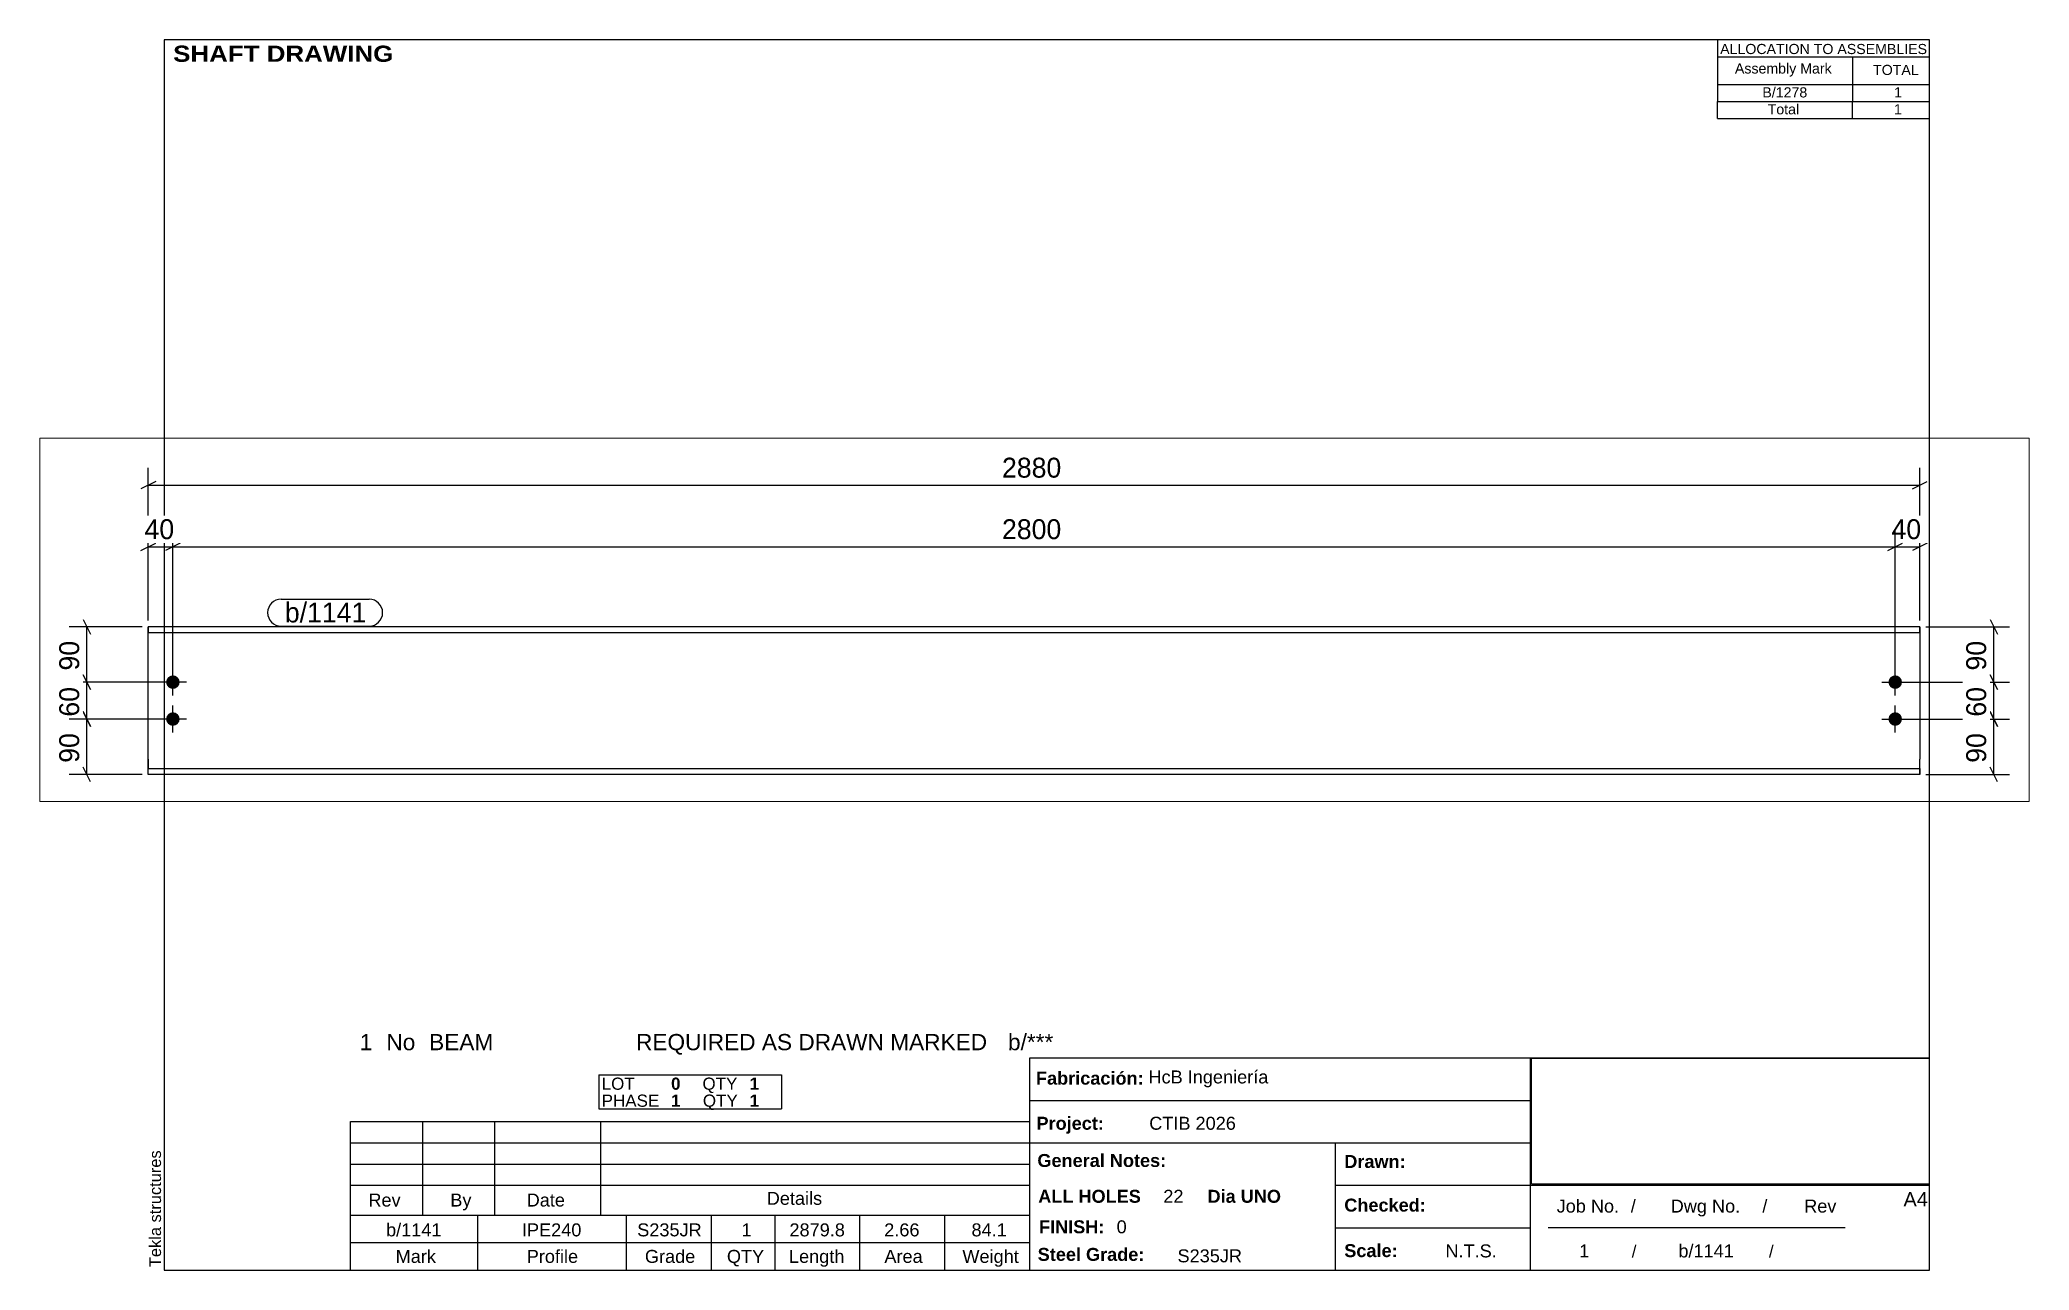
# Paper-space layout 'Layout1' of a CAD drawing. Header units: millimetres. Extents: x -15 to 308, y 5 to 205.
# The model-space entities are those that its viewports show. They can reach past a viewport. Long polylines and large blocks are cut down to what shows.
import ezdxf

# ---------------------------------------------------------------- set-up
doc = ezdxf.new("R2010")
doc.units = ezdxf.units.MM
doc.linetypes.add('DXK_LINE_DOT4', pattern=[0.9408, 0.4704, -0.4704])
doc.layers.add('Viewport layer', color=7, linetype='Continuous', plot=False)
doc.styles.add('Arial', font='ARIAL.TTF', dxfattribs={"height": 0.2})
doc.styles.add('Arial Black', font='ARIBLK.TTF', dxfattribs={"height": 0.2})
doc.styles.add('Arial Bold', font='ARIALBD.TTF', dxfattribs={"height": 0.2})
doc.styles.add('Comic Sans MS', font='COMIC.TTF', dxfattribs={"height": 0.2})

msp = doc.modelspace()

# ---------------------------------------------------------------- hatches: boundary and pattern name
at = {"linetype": 'Continuous'}
for points in [[(205.4, 194, -1), (227.4, 194, -1)], [(3005.2, 194, -1), (3027.2, 194, -1)], [(205.4, 134, -1), (227.4, 134, -1)], [(3005.2, 134, -1), (3027.2, 134, -1)]]:
    msp.add_hatch(color=3, dxfattribs=at).paths.add_polyline_path(points)

# ---------------------------------------------------------------- linework, layer by layer
at = {"color": 8, "linetype": 'Continuous'}
for p, q in [((188.4, 520), (164.4, 508)), ((176.4, 294), (176.4, 542.4)), ((3044.2, 508), (3068.2, 520)), ((3056.2, 294), (3056.2, 542.4)), ((176.4, 514), (3056.2, 514)), ((176.4, 294), (176.4, 442.4)), ((216.4, 204), (216.4, 442.4)), ((216.4, 204), (216.4, 442.4)), ((3016.2, 204), (3016.2, 442.4)), ((3056.2, 294), (3056.2, 442.4)), ((164.4, 408), (188.4, 420)), ((176.4, 414), (216.4, 414)), ((228.4, 420), (204.4, 408)), ((228.4, 420), (204.4, 408)), ((3004.2, 408), (3028.2, 420)), ((3016.2, 414), (3056.2, 414)), ((3068.2, 420), (3044.2, 408)), ((70.4, 296), (82.4, 272)), ((3170.4, 296), (3182.4, 272)), ((166.4, 284), (48, 284)), ((76.4, 194), (76.4, 284)), ((3066.2, 284), (3202, 284)), ((3176.4, 194), (3176.4, 284)), ((82.4, 182), (70.4, 206)), ((3182.4, 182), (3170.4, 206)), ((206.4, 194), (48, 194)), ((3026.2, 194), (3202, 194)), ((206.4, 134), (48, 134)), ((82.4, 122), (70.4, 146)), ((3026.2, 134), (3202, 134)), ((3170.4, 146), (3182.4, 122)), ((3176.4, 44), (3176.4, 134)), ((166.4, 44), (48, 44)), ((82.4, 32), (70.4, 56)), ((3066.2, 44), (3202, 44)), ((3182.4, 32), (3170.4, 56))]:
    msp.add_line(p, q, dxfattribs=at)
at = {"color": 7, "linetype": 'Continuous'}
for p, q in [((176.4, 274.2), (176.4, 284)), ((176.4, 284), (176.4, 284)), ((3056.2, 284), (176.4, 284)), ((176.4, 53.8), (176.4, 274.2)), ((3056.2, 274.2), (176.4, 274.2)), ((3056.2, 274.2), (3056.2, 284)), ((3056.2, 274.2), (3056.2, 68.8)), ((3056.2, 53.8), (3056.2, 68.8)), ((176.4, 44), (176.4, 53.8)), ((176.4, 53.8), (3056.2, 53.8)), ((176.4, 44), (176.4, 44)), ((3056.2, 44), (176.4, 44)), ((3056.2, 53.8), (3056.2, 44))]:
    msp.add_line(p, q, dxfattribs=at)
at = {"color": 7, "linetype": 'DXK_LINE_DOT4'}
for p, q in [((176.4, 284), (176.4, 274.2)), ((176.4, 284), (176.4, 284)), ((176.4, 274.2), (176.4, 274.2)), ((3056.2, 284), (3056.2, 274.2)), ((176.4, 68.8), (176.4, 53.8)), ((176.4, 44), (176.4, 53.8)), ((176.4, 53.8), (176.4, 53.8)), ((176.4, 44), (176.4, 44)), ((3056.2, 44), (3056.2, 53.8))]:
    msp.add_line(p, q, dxfattribs=at)
at = {"color": 3, "linetype": 'Continuous'}
for p, q in [((216.4, 172), (216.4, 216)), ((3016.2, 172), (3016.2, 216)), ((238.4, 194), (194.4, 194)), ((2994.2, 194), (3038.2, 194)), ((238.4, 134), (194.4, 134)), ((216.4, 112), (216.4, 156)), ((2994.2, 134), (3038.2, 134)), ((3016.2, 112), (3016.2, 156))]:
    msp.add_line(p, q, dxfattribs=at)

# ---------------------------------------------------------------- next in the draw order: wipeouts: each hides what was drawn before it
at = {"color": 0}
for points in [[(1674.8, 520), (1674.8, 564.8), (1557.8, 564.8), (1557.8, 520)], [(3068.7, 420), (3068.7, 464.8), (3003.8, 464.8), (3003.8, 420)], [(529.3, 291), (529.3, 323), (398.4, 323), (398.4, 291)], [(70.4, 271.5), (25.6, 271.5), (25.6, 206.5), (70.4, 206.5)], [(3170.4, 271.5), (3125.6, 271.5), (3125.6, 206.5), (3170.4, 206.5)], [(3170.4, 121.5), (3125.6, 121.5), (3125.6, 56.5), (3170.4, 56.5)]]:
    msp.add_wipeout(points, dxfattribs=at)

# ---------------------------------------------------------------- next in the draw order: linework, layer by layer
at = {"color": 8, "linetype": 'Continuous'}
for p, q in [((3016.2, 204), (3016.2, 442.4)), ((216.4, 414), (3016.2, 414)), ((3004.2, 408), (3028.2, 420)), ((70.4, 206), (82.4, 182)), ((3170.4, 206), (3182.4, 182)), ((206.4, 194), (48, 194)), ((76.4, 134), (76.4, 194)), ((3026.2, 194), (3202, 194)), ((3176.4, 134), (3176.4, 194)), ((3026.2, 134), (3202, 134)), ((3182.4, 122), (3170.4, 146))]:
    msp.add_line(p, q, dxfattribs=at)

# ---------------------------------------------------------------- next in the draw order: texts
at = {"color": 3, "style": 'Comic Sans MS'}
for s, p in [('2880', (1564.2, 526.4)), ('40', (3010.2, 426.4))]:
    msp.add_text(s, height=32.38, dxfattribs=at).set_placement(p)
for p in [(64, 212.9), (3164, 212.9), (3164, 62.9)]:
    msp.add_text('90', height=32.38, rotation=90.0002, dxfattribs=at).set_placement(p)

# ---------------------------------------------------------------- next in the draw order: wipeouts: each hides what was drawn before it
at = {"color": 0}
msp.add_wipeout([(529.3, 291), (529.3, 323), (398.4, 323), (398.4, 291)], dxfattribs=at)

# ---------------------------------------------------------------- next in the draw order: linework, layer by layer
at = {"color": 7, "linetype": 'Continuous'}
for p, q in [((392.4, 329), (535.3, 329)), ((392.4, 285), (535.3, 285))]:
    msp.add_line(p, q, dxfattribs=at)
for centre, start, end in [((392.4, 307), 90, 270), ((535.3, 307), 270, 90)]:
    msp.add_arc(centre, 22, start, end, dxfattribs=at)

# ---------------------------------------------------------------- next in the draw order: texts
at = {"color": 3, "style": 'Comic Sans MS'}
msp.add_text('b/1141', height=32.38, dxfattribs=at).set_placement((398.4, 291))

# ---------------------------------------------------------------- next in the draw order: wipeouts: each hides what was drawn before it
at = {"color": 0}
for points in [[(228.9, 420), (228.9, 464.8), (163.9, 464.8), (163.9, 420)], [(1674.8, 420), (1674.8, 464.8), (1557.8, 464.8), (1557.8, 420)], [(70.4, 196.5), (25.6, 196.5), (25.6, 131.5), (70.4, 131.5)], [(3170.4, 196.5), (3125.6, 196.5), (3125.6, 131.5), (3170.4, 131.5)]]:
    msp.add_wipeout(points, dxfattribs=at)

# ---------------------------------------------------------------- next in the draw order: linework, layer by layer
at = {"color": 8, "linetype": 'Continuous'}
for p, q in [((206.4, 134), (48, 134)), ((70.4, 146), (82.4, 122)), ((76.4, 44), (76.4, 134))]:
    msp.add_line(p, q, dxfattribs=at)

# ---------------------------------------------------------------- next in the draw order: texts
at = {"color": 3, "style": 'Comic Sans MS'}
for s, p in [('40', (170.3, 426.4)), ('2800', (1564.2, 426.4))]:
    msp.add_text(s, height=32.38, dxfattribs=at).set_placement(p)
for p in [(64, 137.9), (3164, 137.9)]:
    msp.add_text('60', height=32.38, rotation=90.0002, dxfattribs=at).set_placement(p)

# ---------------------------------------------------------------- next in the draw order: wipeouts: each hides what was drawn before it
at = {"color": 0}
msp.add_wipeout([(70.4, 121.5), (25.6, 121.5), (25.6, 56.5), (70.4, 56.5)], dxfattribs=at)

# ---------------------------------------------------------------- next in the draw order: texts
at = {"color": 3, "style": 'Comic Sans MS'}
msp.add_text('90', height=32.38, rotation=90.0002, dxfattribs=at).set_placement((64, 62.9))

psp = doc.layouts.get("Layout1")

# ---------------------------------------------------------------- linework, layer by layer
at = {"color": 5, "linetype": 'Continuous'}
for p, q in [((292, 205), (5, 205)), ((5, 205), (5, 5)), ((292, 5), (292, 205)), ((5, 5), (292, 5))]:
    psp.add_line(p, q, dxfattribs=at)
at = {"color": 7, "linetype": 'Continuous'}
for p, q in [((257.51, 205), (257.51, 197.75)), ((257.57, 202.24), (292, 202.24)), ((279.49, 202.24), (279.49, 197.75)), ((257.51, 197.75), (257.51, 195)), ((257.57, 197.75), (292, 197.75)), ((279.49, 197.75), (279.49, 195)), ((257.51, 192.23), (257.51, 194.99)), ((257.54, 194.99), (292, 194.99)), ((279.49, 192.23), (279.49, 194.99)), ((257.51, 192.23), (292, 192.23)), ((145.72, 5), (145.72, 39.5)), ((145.75, 39.5), (292, 39.5)), ((227.14, 5), (227.14, 39.5)), ((75.68, 36.74), (105.35, 36.74)), ((75.68, 36.74), (75.68, 33.98)), ((105.35, 36.74), (105.35, 33.98)), ((75.68, 33.98), (75.68, 31.22)), ((105.35, 33.98), (105.35, 31.22)), ((145.72, 32.6), (227.14, 32.6)), ((35.31, 13.97), (35.31, 29.15)), ((35.31, 29.15), (145.71, 29.15)), ((47.04, 13.97), (47.04, 29.15)), ((58.77, 13.97), (58.77, 29.15)), ((75.68, 31.22), (105.35, 31.22)), ((76.02, 13.97), (76.02, 29.15)), ((145.71, 13.97), (145.71, 29.15)), ((35.31, 25.7), (145.71, 25.7)), ((145.72, 25.7), (227.14, 25.7)), ((195.4, 5), (195.4, 25.7)), ((35.31, 22.25), (145.71, 22.25)), ((35.31, 18.8), (145.71, 18.8)), ((195.4, 18.8), (292, 18.8)), ((35.31, 13.96), (145.71, 13.97)), ((35.31, 9.49), (35.31, 13.96)), ((56.01, 9.49), (56.01, 13.97)), ((80.16, 9.49), (80.16, 13.97)), ((93.96, 9.49), (93.96, 13.97)), ((104.31, 9.49), (104.31, 13.97)), ((118.11, 9.49), (118.11, 13.97)), ((131.91, 9.49), (131.91, 13.97)), ((195.4, 11.9), (227.14, 11.9)), ((229.99, 11.92), (278.29, 11.92)), ((35.31, 9.48), (145.72, 9.49)), ((35.31, 5), (35.31, 9.48)), ((56.01, 5), (56.01, 9.48)), ((80.16, 5), (80.16, 9.48)), ((93.96, 5), (93.96, 9.48)), ((104.31, 5), (104.31, 9.48)), ((118.11, 5), (118.11, 9.48)), ((131.91, 5), (131.91, 9.48))]:
    psp.add_line(p, q, dxfattribs=at)
at = {"color": 2, "linetype": 'Continuous'}
for p, q in [((227.28, 39.46), (291.86, 39.46)), ((227.29, 19.02), (227.29, 39.46)), ((291.96, 19.03), (291.96, 39.47)), ((227.28, 19.03), (291.86, 19.03))]:
    psp.add_line(p, q, dxfattribs=at)

# ---------------------------------------------------------------- texts
at = {"color": 7}
for s, height, style, p in [(' SHAFT DRAWING', 2.6342, 'Arial Black', (5.3, 201.42)), ('ALLOCATION TO ASSEMBLIES', 1.6475, 'Arial', (257.95, 202.68)), ('Assembly Mark', 1.6475, 'Arial', (260.35, 199.52)), ('TOTAL', 1.648, 'Arial', (282.81, 199.28)), ('1', 2.64, 'Arial', (36.8, 40.76)), ('No', 2.636, 'Arial', (41.13, 40.76)), ('BEAM', 2.636, 'Arial', (48.08, 40.76)), ('REQUIRED AS DRAWN MARKED', 2.636, 'Arial', (81.71, 40.76)), ('b/***', 2.636, 'Arial', (142.18, 40.76)), ('FINISH:', 2.107, 'Arial Bold', (147.22, 11)), ('0', 2.11, 'Arial', (159.84, 11)), ('b/1141', 2.109, 'Arial', (41.08, 10.5)), ('IPE240', 2.109, 'Arial', (63.17, 10.5)), ('S235JR', 2.109, 'Arial', (81.91, 10.5)), ('1', 2.11, 'Arial', (98.86, 10.5)), ('2879.8', 2.109, 'Arial', (106.66, 10.5)), ('2.66', 2.109, 'Arial', (122.06, 10.5)), ('84.1', 2.109, 'Arial', (136.25, 10.5))]:
    psp.add_text(s, height=height, dxfattribs=dict(at, style=style)).set_placement(p)
at = {"color": 7, "linetype": 'Continuous'}
for s, height, style, p in [('B/1278', 1.648, 'Arial', (264.81, 195.63)), ('1', 1.65, 'Arial', (286.23, 195.63)), ('Total', 1.648, 'Arial', (265.67, 192.88)), ('1', 1.65, 'Arial', (286.21, 192.88)), ('LOT', 1.977, 'Arial', (76.13, 34.33)), ('0', 1.98, 'Arial Bold', (87.41, 34.33)), ('QTY', 1.977, 'Arial', (92.51, 34.33)), ('1', 1.98, 'Arial Bold', (100.18, 34.33)), ('Fabricación:', 2.1074, 'Arial Bold', (146.73, 35.16)), ('HcB Ingeniería', 2.1088, 'Arial', (165.02, 35.36)), ('PHASE', 1.977, 'Arial', (76.13, 31.57)), ('1', 1.98, 'Arial Bold', (87.41, 31.57)), ('QTY', 1.977, 'Arial', (92.58, 31.57)), ('1', 1.98, 'Arial Bold', (100.18, 31.57)), ('Project:', 2.107, 'Arial Bold', (146.81, 27.83)), ('CTIB 2026', 2.109, 'Arial', (165.14, 27.83)), ('General Notes:', 2.1074, 'Arial Bold', (146.96, 21.78)), ('Drawn:', 2.107, 'Arial Bold', (196.85, 21.62)), ('Rev', 2.109, 'Arial', (38.21, 15.35)), ('By', 2.109, 'Arial', (51.53, 15.35)), ('Date', 2.109, 'Arial', (63.94, 15.35)), ('Details', 2.109, 'Arial', (102.96, 15.63)), ('ALL HOLES', 2.107, 'Arial Bold', (147.1, 15.96)), ('22', 2.109, 'Arial', (167.43, 15.96)), ('Dia UNO', 2.107, 'Arial Bold', (174.62, 15.96)), ('Checked:', 2.107, 'Arial Bold', (196.85, 14.53)), ('Job No.', 2.109, 'Arial', (231.37, 14.37)), ('/', 2.11, 'Arial', (243.42, 14.37)), ('Dwg No.', 2.109, 'Arial', (249.91, 14.37)), ('/', 2.11, 'Arial', (264.81, 14.37)), ('Rev', 2.109, 'Arial', (271.61, 14.37)), ('A4', 2.307, 'Arial', (287.76, 15.38)), ('Mark', 2.109, 'Arial', (42.64, 6.19)), ('Profile', 2.109, 'Arial', (63.95, 6.19)), ('Grade', 2.109, 'Arial', (83.16, 6.19)), ('QTY', 2.109, 'Arial', (96.49, 6.19)), ('Length', 2.109, 'Arial', (106.58, 6.19)), ('Area', 2.109, 'Arial', (122.09, 6.19)), ('Weight', 2.109, 'Arial', (134.77, 6.19)), ('Steel Grade:', 2.1074, 'Arial Bold', (147.01, 6.52)), ('S235JR', 2.109, 'Arial', (169.74, 6.28)), ('Scale:', 2.107, 'Arial Bold', (196.85, 7.13)), ('N.T.S.', 2.109, 'Arial', (213.29, 7.08)), ('1', 2.11, 'Arial', (235.04, 7.08)), ('/', 1.98, 'Arial', (243.58, 7.08)), ('b/1141', 2.109, 'Arial', (251.16, 7.08)), ('/', 1.98, 'Arial', (265.88, 7.08))]:
    psp.add_text(s, height=height, dxfattribs=dict(at, style=style)).set_placement(p)
at = {"color": 174, "linetype": 'Continuous', "style": 'Arial'}
psp.add_text('Tekla structures', height=1.9102, rotation=90, dxfattribs=at).set_placement((4.5, 5.5))

# ---------------------------------------------------------------- viewports
at = {"layer": 'Viewport layer', "view_target_point": (1617, 295.2)}
psp.add_viewport(center=(146.49, 110.71), size=(323.4, 59.04), view_center_point=(0, 0), view_height=590.4, dxfattribs=at)

doc.saveas('drawing.dxf')
